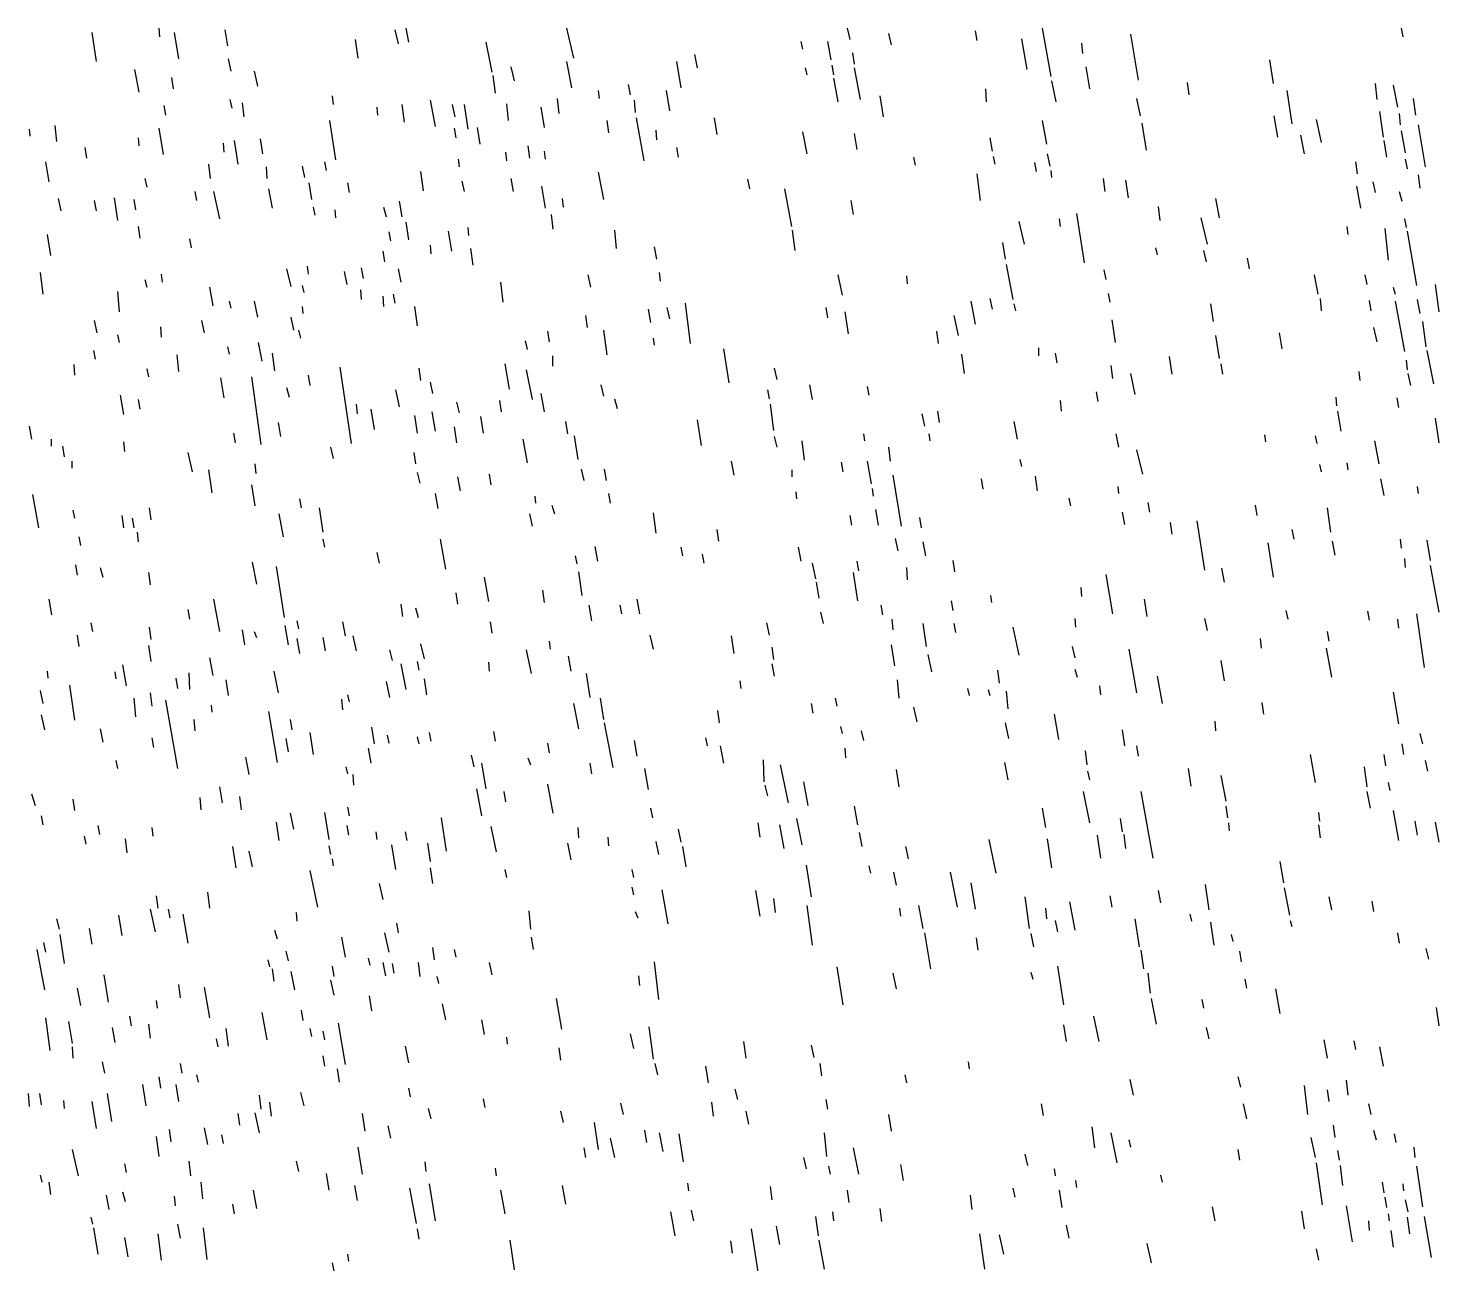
# Model space of a CAD drawing. Extents: x 0 to 599, y 0 to 600.
# Drawn here: x 298 to 598.5, y 336.8 to 600.2 of the extents above; entities that cross this region are included whole.
import ezdxf

# ---------------------------------------------------------------- set-up
doc = ezdxf.new("R2010")
doc.units = 0
doc.header["$MEASUREMENT"] = 0
doc.layers.add('LIMESTONE_FSET5', color=74, linetype='CONTINUOUS')

msp = doc.modelspace()

# ---------------------------------------------------------------- linework, layer by layer
at = {"layer": 'LIMESTONE_FSET5'}
for p, q in [((311.52, 599.25), (312.44, 593.07)), ((325.79, 600.19), (325.98, 598.32)), ((329.09, 599.25), (330, 593.64)), ((339.88, 599.81), (340.43, 596.44)), ((376.1, 599.81), (376.83, 596.82)), ((378.48, 600.19), (379.02, 597.19)), ((412.68, 600.19), (414.15, 593.82)), ((472.5, 600.19), (473.05, 597.75)), ((481.28, 599.06), (481.83, 596.63)), ((499.76, 599.63), (500.12, 597.57)), ((514.02, 600.19), (515.85, 589.89)), ((532.87, 598.88), (534.51, 589.14)), ((590.49, 600.19), (590.85, 598.32)), ((367.68, 597.75), (368.23, 593.82)), ((395.49, 597.19), (396.77, 590.83)), ((462.62, 597.38), (462.99, 595.69)), ((468.29, 597.38), (469.02, 593.45)), ((509.63, 597.94), (510.73, 591.39)), ((522.44, 597), (522.62, 594.76)), ((340.61, 593.64), (341.16, 591.01)), ((412.68, 593.07), (413.78, 587.46)), ((436.1, 593.07), (437.01, 587.46)), ((439.94, 594.57), (440.49, 591.76)), ((469.21, 592.32), (469.57, 590.27)), ((473.6, 594.95), (473.96, 592.51)), ((562.5, 593.45), (563.23, 588.39)), ((320.67, 591.39), (321.59, 586.52)), ((328.54, 589.7), (328.9, 587.27)), ((346.1, 591.01), (346.83, 587.83)), ((396.95, 590.08), (397.5, 586.33)), ((400.79, 591.95), (401.52, 588.95)), ((463.54, 591.76), (463.9, 590.27)), ((469.57, 589.52), (470.49, 584.46)), ((473.96, 591.76), (475.24, 585.02)), ((523.35, 591.95), (524.09, 587.27)), ((419.45, 586.9), (419.63, 585.21)), ((425.85, 588.21), (426.22, 585.96)), ((433.9, 586.9), (434.63, 582.59)), ((501.95, 587.27), (502.13, 584.46)), ((516.04, 588.95), (516.95, 584.46)), ((544.94, 588.58), (545.3, 585.96)), ((566.16, 586.9), (567.26, 579.78)), ((585, 588.39), (585.37, 585.02)), ((588.84, 588.02), (589.76, 583.34)), ((326.89, 583.71), (327.26, 581.65)), ((340.98, 585.02), (341.34, 583.15)), ((343.54, 584.27), (343.9, 581.28)), ((362.74, 585.77), (362.93, 583.9)), ((372.26, 583.34), (372.44, 581.65)), ((377.56, 583.9), (378.11, 580.16)), ((383.6, 584.84), (384.7, 579.22)), ((388.35, 583.9), (388.9, 581.28)), ((390.91, 583.9), (391.65, 578.66)), ((399.88, 584.09), (400.24, 580.53)), ((407.2, 583.34), (407.93, 579.03)), ((410.67, 585.21), (411.04, 582.03)), ((427.13, 584.84), (427.32, 582.22)), ((479.45, 585.77), (480.18, 581.28)), ((534.15, 585.21), (534.88, 581.47)), ((593.05, 585.21), (593.6, 581.65)), ((362.2, 580.53), (363.48, 572.11)), ((421.28, 580.53), (421.65, 577.91)), ((427.5, 581.09), (429.15, 571.92)), ((444.15, 581.09), (444.7, 577.54)), ((514.02, 580.53), (514.94, 575.48)), ((563.41, 581.47), (564.15, 576.97)), ((572.38, 580.72), (573.48, 575.85)), ((585.91, 582.4), (586.65, 576.97)), ((590.12, 582.03), (590.3, 579.59)), ((298.17, 578.66), (298.35, 577.16)), ((303.66, 579.41), (304.02, 576.04)), ((325.79, 578.85), (326.71, 573.23)), ((388.72, 578.85), (389.09, 576.79)), ((393.66, 579.03), (394.21, 575.48)), ((431.71, 578.47), (431.89, 576.41)), ((462.99, 578.1), (463.9, 573.42)), ((473.96, 577.72), (474.51, 574.35)), ((535.24, 579.97), (536.16, 574.17)), ((569.09, 577.35), (569.82, 573.42)), ((590.49, 578.28), (591.4, 573.6)), ((594.15, 579.59), (595.61, 570.61)), ((310.06, 574.73), (310.43, 572.48)), ((321.4, 576.79), (321.59, 575.1)), ((339.51, 575.66), (339.7, 573.79)), ((341.89, 576.22), (342.62, 571.17)), ((347.38, 576.6), (347.93, 573.42)), ((404.45, 575.1), (404.82, 572.48)), ((436.1, 574.73), (436.46, 572.67)), ((502.87, 576.79), (503.41, 573.98)), ((586.83, 576.22), (587.38, 572.67)), ((301.65, 571.73), (302.38, 567.43)), ((336.4, 571.17), (336.77, 568.17)), ((361.1, 571.73), (361.46, 569.86)), ((389.63, 572.29), (389.82, 570.61)), ((399.7, 573.79), (399.88, 571.92)), ((407.93, 573.98), (408.11, 572.29)), ((486.59, 572.67), (486.95, 570.98)), ((503.6, 572.86), (503.96, 571.17)), ((512.38, 571.54), (512.74, 569.67)), ((515.12, 573.42), (515.67, 570.8)), ((580.79, 571.73), (581.16, 569.11)), ((591.4, 572.29), (591.77, 570.23)), ((322.87, 568.17), (323.23, 566.3)), ((348.66, 570.61), (348.84, 568.17)), ((356.34, 570.8), (356.89, 568.36)), ((381.59, 569.67), (382.13, 565.55)), ((400.79, 568.17), (401.34, 565.37)), ((419.45, 569.49), (420.55, 563.68)), ((500.12, 569.11), (500.85, 563.49)), ((515.85, 569.86), (516.04, 568.36)), ((527.01, 568.17), (527.38, 565.37)), ((594.15, 568.92), (594.51, 566.12)), ((333.48, 565.37), (333.84, 563.49)), ((337.5, 565.37), (338.78, 559.56)), ((349.21, 565.93), (349.94, 561.81)), ((357.8, 567.24), (358.35, 563.68)), ((366.04, 567.24), (366.4, 565.18)), ((390.37, 567.61), (390.91, 565.37)), ((407.38, 566.49), (408.11, 561.81)), ((451.28, 567.99), (451.65, 565.93)), ((459.15, 565.93), (460.61, 557.88)), ((531.77, 567.8), (532.32, 564.06)), ((580.98, 566.49), (581.89, 561.81)), ((584.45, 567.43), (585, 565.18)), ((590.12, 565.37), (590.67, 563.31)), ((304.39, 563.87), (304.94, 561.25)), ((312.07, 563.49), (312.44, 561.25)), ((316.28, 564.06), (317.01, 559.19)), ((320.49, 563.68), (320.85, 561.44)), ((377.01, 563.31), (377.56, 559.94)), ((411.77, 563.87), (411.95, 562)), ((473.23, 563.49), (473.78, 560.5)), ((538.72, 562.18), (539.09, 559.19)), ((550.98, 563.87), (551.71, 559.75)), ((358.72, 562), (359.09, 560.31)), ((363.29, 561.44), (363.48, 559.75)), ((373.72, 562), (374.27, 559.94)), ((409.39, 560.5), (409.76, 557.32)), ((517.68, 559.56), (517.87, 557.88)), ((521.34, 560.69), (522.99, 550.2)), ((547.87, 559.75), (549.15, 554.13)), ((591.22, 559.56), (591.59, 557.69)), ((302.01, 556.19), (302.74, 551.7)), ((321.4, 557.88), (321.77, 555.44)), ((374.82, 556.76), (375.18, 554.88)), ((378.48, 558.81), (379.02, 555.07)), ((387.44, 556.94), (388.17, 552.64)), ((391.65, 557.69), (391.83, 556.01)), ((422.93, 557.13), (423.29, 553.2)), ((460.79, 557.13), (461.34, 552.82)), ((509.09, 559), (510.18, 554.13)), ((578.96, 557.88), (579.15, 556.19)), ((587.01, 557.5), (587.74, 550.76)), ((591.77, 556.94), (593.78, 545.34)), ((332.38, 555.26), (332.74, 553.39)), ((383.6, 553.95), (383.78, 552.07)), ((392.2, 553.2), (392.74, 549.64)), ((431.34, 553.57), (431.89, 550.95)), ((505.61, 554.51), (506.16, 550.95)), ((538.17, 553.39), (538.54, 551.89)), ((373.54, 552.64), (373.9, 550.39)), ((548.41, 552.82), (548.96, 550.39)), ((557.74, 551.14), (558.11, 548.89)), ((300.55, 548.14), (301.1, 543.46)), ((326.34, 547.77), (326.52, 546.08)), ((353.05, 548.89), (353.96, 545.15)), ((357.44, 549.45), (357.62, 547.77)), ((365.3, 548.33), (365.85, 545.52)), ((368.96, 549.08), (369.33, 546.83)), ((376.83, 548.89), (377.38, 546.08)), ((417.26, 547.58), (417.8, 544.96)), ((432.44, 548.14), (432.62, 546.27)), ((470.49, 547.58), (471.4, 543.28)), ((485.12, 547.39), (485.3, 545.71)), ((506.34, 549.83), (507.8, 542.34)), ((527.2, 548.71), (527.56, 546.65)), ((572.01, 547.58), (572.74, 543.46)), ((582.8, 547.58), (583.17, 545.52)), ((317.01, 544.03), (317.38, 539.72)), ((322.87, 546.65), (323.23, 544.96)), ((336.59, 544.96), (337.32, 541.03)), ((356.34, 545.34), (356.71, 543.84)), ((368.78, 544.4), (368.96, 542.34)), ((398.6, 546.08), (399.15, 541.78)), ((588.84, 544.96), (589.21, 543.46)), ((597.8, 545.52), (598.54, 539.72)), ((340.79, 541.97), (341.16, 540.47)), ((346.1, 541.97), (346.83, 538.6)), ((373.54, 543.09), (373.72, 540.84)), ((375.73, 543.46), (376.1, 541.59)), ((437.93, 541.59), (439.02, 532.98)), ((498.84, 541.97), (499.76, 537.1)), ((502.87, 542.53), (503.41, 540.28)), ((507.99, 541.4), (508.35, 539.91)), ((528.11, 543.65), (528.48, 541.78)), ((549.88, 541.4), (550.43, 537.66)), ((573.29, 542.53), (573.48, 539.91)), ((583.72, 542.15), (584.09, 539.91)), ((589.21, 541.97), (591.22, 531.29)), ((593.96, 542.34), (594.51, 539.34)), ((353.96, 538.6), (354.51, 535.79)), ((356.34, 540.84), (356.52, 539.34)), ((380.3, 540.84), (380.85, 536.72)), ((416.71, 538.97), (417.07, 536.35)), ((430.06, 540.28), (430.61, 537.47)), ((434.09, 540.66), (434.63, 538.22)), ((467.93, 540.66), (468.29, 538.41)), ((471.95, 539.72), (472.68, 535.04)), ((495.18, 538.97), (496.1, 534.66)), ((528.84, 538.03), (529.57, 533.17)), ((312.07, 537.85), (312.62, 535.23)), ((326.16, 536.54), (326.34, 534.29)), ((334.94, 537.85), (335.49, 535.23)), ((355.61, 535.79), (355.98, 534.1)), ((408.66, 535.6), (409.02, 533.35)), ((420.55, 535.79), (421.28, 530.55)), ((491.52, 535.6), (491.89, 532.98)), ((564.51, 535.23), (565.06, 531.86)), ((584.63, 536.35), (585.37, 533.35)), ((595.06, 537.66), (595.79, 532.23)), ((317.01, 534.85), (317.38, 533.17)), ((340.43, 532.23), (340.79, 530.73)), ((347.01, 533.17), (347.74, 529.24)), ((403.9, 533.54), (404.27, 531.67)), ((431.16, 534.1), (431.34, 532.61)), ((513.29, 530.36), (513.29, 532.04)), ((550.98, 534.66), (551.71, 529.8)), ((311.89, 531.48), (312.26, 529.61)), ((329.63, 530.55), (330, 526.99)), ((349.94, 530.92), (350.49, 527.18)), ((409.76, 528.11), (409.76, 530.36)), ((446.16, 531.86), (447.26, 524.56)), ((496.83, 530.73), (497.38, 526.61)), ((516.77, 530.92), (517.13, 528.86)), ((541.1, 530.17), (541.65, 526.43)), ((591.59, 529.42), (591.77, 527.36)), ((595.98, 531.48), (597.44, 524.37)), ((307.68, 528.49), (307.87, 526.24)), ((323.23, 527.55), (323.6, 525.87)), ((357.62, 526.24), (357.99, 523.99)), ((364.39, 527.93), (366.77, 511.64)), ((381.22, 527.74), (381.59, 525.12)), ((399.51, 528.67), (400.43, 523.25)), ((404.09, 527.36), (405.37, 521)), ((456.95, 527.74), (457.5, 525.3)), ((528.66, 528.3), (529.02, 525.49)), ((532.87, 526.61), (533.78, 522.12)), ((552.07, 528.67), (552.44, 526.43)), ((581.52, 526.99), (581.71, 525.12)), ((591.95, 526.61), (592.5, 523.99)), ((338.96, 525.68), (339.7, 521.37)), ((345.55, 525.87), (347.56, 511.45)), ((353.05, 523.62), (353.6, 521.56)), ((376.28, 523.06), (377.01, 519.5)), ((383.6, 524.74), (384.15, 522.31)), ((420, 524.18), (420.55, 521.75)), ((455.49, 523.06), (455.85, 521.19)), ((464.45, 524.18), (465, 521)), ((476.71, 523.81), (477.07, 521.93)), ((317.56, 521.93), (318.29, 517.82)), ((321.4, 521), (321.77, 518.94)), ((367.87, 520.06), (368.05, 518)), ((389.27, 520.44), (389.82, 518.19)), ((398.41, 520.81), (398.78, 518.38)), ((407.2, 522.31), (407.93, 518.38)), ((422.93, 521.19), (423.48, 519.13)), ((456.04, 520.06), (456.77, 514.45)), ((517.87, 520.81), (518.05, 518.56)), ((525.55, 522.68), (525.91, 520.62)), ((576.59, 521.56), (576.77, 519.69)), ((589.57, 521.37), (589.94, 519.31)), ((370.98, 518.94), (371.71, 514.63)), ((380.3, 517.63), (380.85, 513.88)), ((383.96, 518.38), (384.7, 514.26)), ((394.39, 517.44), (394.94, 513.88)), ((488.41, 518), (488.96, 515.38)), ((491.71, 518.56), (492.07, 516.13)), ((576.95, 518.56), (577.68, 514.26)), ((597.8, 517.07), (598.54, 511.83)), ((298.17, 515.38), (298.72, 512.57)), ((351.22, 516.13), (351.77, 513.14)), ((388.72, 515.2), (389.27, 511.83)), ((412.5, 516.32), (412.87, 513.7)), ((440.49, 516.69), (441.4, 511.26)), ((507.99, 516.32), (508.72, 512.57)), ((302.93, 511.08), (302.93, 512.57)), ((305.3, 511.08), (305.67, 508.83)), ((318.29, 512.01), (318.48, 509.95)), ((341.71, 513.88), (342.07, 511.83)), ((403.35, 512.57), (404.27, 507.52)), ((414.33, 513.32), (415.06, 508.27)), ((456.95, 513.14), (457.5, 510.89)), ((462.8, 512.2), (463.35, 508.08)), ((475.98, 513.7), (476.16, 512.2)), ((489.88, 513.7), (490.06, 512.2)), ((529.76, 513.7), (530.3, 510.89)), ((561.4, 513.51), (561.59, 512.01)), ((572.2, 513.32), (572.56, 511.64)), ((584.82, 512.2), (585.73, 507.33)), ((332.01, 509.77), (332.93, 505.65)), ((362.38, 510.89), (362.93, 508.46)), ((380.12, 509.77), (380.49, 507.33)), ((481.28, 510.89), (481.65, 507.89)), ((509.27, 508.27), (509.63, 506.77)), ((534.15, 510.33), (535.43, 505.09)), ((307.32, 506.4), (307.32, 507.89)), ((336.4, 506.02), (337.13, 501.15)), ((346.28, 507.33), (346.46, 505.27)), ((380.85, 505.46), (381.4, 503.21)), ((396.22, 505.09), (396.59, 502.84)), ((415.79, 506.21), (416.34, 503.78)), ((420.73, 506.21), (421.1, 503.78)), ((447.8, 507.89), (448.35, 504.9)), ((460.79, 504.52), (460.79, 506.02)), ((471.22, 507.71), (471.59, 505.65)), ((476.71, 507.89), (477.62, 503.03)), ((573.11, 507.15), (573.48, 505.65)), ((578.96, 507.52), (579.15, 506.02)), ((345.55, 502.84), (346.28, 498.35)), ((389.45, 504.52), (390, 501.53)), ((477.8, 502.09), (477.99, 500.41)), ((482.2, 504.9), (484.02, 494.04)), ((501.04, 504.15), (501.4, 501.9)), ((512.56, 504.71), (512.93, 501.53)), ((530.12, 502.46), (530.3, 500.97)), ((586.1, 504.15), (586.83, 500.59)), ((593.96, 502.46), (594.15, 500.97)), ((298.9, 500.78), (300.18, 493.67)), ((355.79, 499.84), (356.16, 497.97)), ((384.7, 500.97), (385.24, 497.78)), ((405.91, 500.41), (406.1, 498.91)), ((421.65, 500.97), (422.01, 498.91)), ((461.52, 501.34), (461.71, 499.84)), ((519.7, 500.03), (520.06, 498.35)), ((536.52, 499.1), (536.89, 497.04)), ((307.5, 497.41), (307.87, 495.73)), ((317.93, 496.29), (318.29, 493.67)), ((323.78, 497.97), (324.15, 495.35)), ((351.4, 496.66), (352.32, 491.79)), ((360, 497.97), (360.73, 492.73)), ((404.82, 496.66), (405.37, 494.04)), ((409.57, 498.53), (410.12, 496.66)), ((431.16, 496.85), (431.71, 492.54)), ((473.05, 496.29), (473.41, 494.23)), ((478.54, 497.6), (479.09, 494.23)), ((487.87, 495.91), (488.23, 493.67)), ((531.04, 497.04), (531.59, 494.42)), ((559.39, 498.53), (559.76, 496.29)), ((574.76, 497.97), (575.49, 492.73)), ((320.12, 495.73), (320.49, 493.67)), ((444.7, 493.29), (445.06, 490.86)), ((541.28, 494.79), (541.65, 492.36)), ((546.95, 495.16), (548.6, 484.68)), ((567.26, 493.29), (567.62, 491.23)), ((308.78, 491.79), (309.15, 489.92)), ((321.22, 492.73), (321.4, 490.67)), ((360.73, 491.23), (361.1, 489.55)), ((385.79, 491.23), (386.89, 484.87)), ((482.74, 491.42), (483.29, 488.8)), ((488.6, 490.67), (489.15, 487.68)), ((562.13, 490.48), (563.23, 483.18)), ((575.85, 490.86), (576.4, 487.86)), ((590.3, 491.23), (590.49, 489.36)), ((595.98, 491.05), (596.71, 486.74)), ((372.26, 488.42), (372.8, 486.18)), ((414.51, 487.68), (414.88, 485.99)), ((418.72, 489.73), (419.27, 486.55)), ((437.01, 489.55), (437.38, 487.68)), ((441.59, 488.05), (441.95, 486.18)), ((462.07, 489.55), (462.62, 486.55)), ((591.22, 487.11), (591.4, 485.24)), ((308.05, 485.8), (308.41, 483.56)), ((313.35, 485.24), (313.9, 483.18)), ((323.6, 484.12), (323.96, 481.5)), ((345.73, 486.37), (346.65, 481.68)), ((350.85, 485.43), (352.5, 474.57)), ((415.24, 484.31), (415.98, 479.25)), ((465, 486.18), (465.73, 482.81)), ((473.78, 484.12), (474.7, 478.13)), ((474.51, 486.55), (474.88, 484.49)), ((485.12, 485.24), (485.3, 482.62)), ((495, 486.74), (495.37, 484.31)), ((552.26, 485.05), (552.8, 482.06)), ((596.71, 485.62), (598.54, 475.69)), ((395.12, 483.18), (396.04, 477.94)), ((465.91, 482.06), (466.46, 478.69)), ((522.26, 480.94), (522.44, 479.06)), ((527.56, 483.74), (529.02, 475.32)), ((302.38, 478.5), (302.93, 475.13)), ((337.5, 478.5), (338.78, 471.58)), ((389.09, 479.81), (389.45, 477.38)), ((407.56, 480.37), (407.93, 477.75)), ((427.68, 478.5), (428.23, 475.32)), ((494.63, 478.13), (495, 476.07)), ((503.05, 479.25), (503.23, 477.75)), ((535.79, 478.5), (536.34, 474.76)), ((332.01, 476.26), (332.38, 474.2)), ((377.38, 477.38), (377.74, 474.76)), ((380.49, 476.63), (381.04, 474.57)), ((417.44, 477.19), (417.99, 473.82)), ((424.02, 477.19), (424.39, 475.32)), ((466.83, 475.69), (467.38, 473.26)), ((479.63, 477.19), (480, 475.13)), ((565.98, 476.07), (566.34, 474.2)), ((583.35, 475.88), (583.72, 474.01)), ((593.78, 475.32), (595.43, 463.9)), ((311.34, 473.45), (311.71, 471.58)), ((323.78, 472.51), (324.15, 469.89)), ((343.54, 471.95), (344.09, 468.77)), ((352.68, 472.89), (353.41, 468.77)), ((355.24, 473.82), (355.61, 472.14)), ((364.94, 473.64), (365.49, 470.64)), ((396.4, 473.64), (396.77, 471.2)), ((455.3, 473.45), (455.85, 470.83)), ((482.01, 474.2), (482.2, 471.95)), ((488.6, 473.26), (489.33, 468.39)), ((495.18, 473.26), (495.55, 471.39)), ((507.8, 472.51), (509.09, 466.52)), ((520.98, 474.38), (521.16, 472.51)), ((548.6, 474.38), (549.15, 471.76)), ((589.76, 474.2), (589.94, 472.32)), ((308.41, 470.83), (308.78, 468.39)), ((346.1, 471.58), (346.65, 470.27)), ((355.24, 470.08), (355.79, 466.9)), ((360.73, 470.27), (361.28, 467.46)), ((367.13, 470.64), (367.87, 467.46)), ((381.59, 468.95), (382.32, 465.77)), ((409.02, 469.52), (409.21, 467.83)), ((430.43, 470.83), (431.16, 467.83)), ((447.8, 470.64), (448.35, 466.9)), ((560.49, 470.08), (560.67, 468.02)), ((574.76, 471.58), (575.12, 469.52)), ((323.6, 468.58), (324.15, 465.21)), ((336.59, 465.96), (337.32, 462.22)), ((375, 467.64), (375.55, 465.4)), ((404.09, 467.64), (405.18, 462.59)), ((413.05, 466.33), (413.6, 463.15)), ((456.4, 468.21), (456.77, 465.59)), ((481.83, 468.77), (482.56, 464.27)), ((489.7, 466.71), (490.43, 462.96)), ((520.43, 468.39), (520.98, 465.96)), ((532.5, 467.83), (534.15, 458.47)), ((574.57, 468.02), (575.67, 461.84)), ((302.01, 463.15), (302.2, 461.65)), ((316.46, 462.96), (316.65, 461.47)), ((318.11, 464.46), (318.84, 459.97)), ((350.3, 463.15), (351.22, 458.47)), ((377.38, 464.65), (378.48, 459.22)), ((380.85, 465.21), (381.22, 463.34)), ((396.04, 465.02), (396.22, 463.15)), ((456.4, 464.65), (456.95, 462.03)), ((504.51, 463.34), (504.88, 460.53)), ((520.98, 463.53), (521.52, 461.84)), ((552.07, 465.4), (552.8, 461.09)), ((306.77, 460.16), (307.87, 452.67)), ((329.45, 461.65), (329.82, 459.41)), ((332.2, 462.78), (332.38, 459.22)), ((340.06, 461.28), (340.61, 457.91)), ((374.27, 460.9), (375, 457.54)), ((382.32, 461.47), (382.87, 458.1)), ((416.89, 462.59), (417.62, 457.54)), ((449.63, 461.09), (449.82, 459.41)), ((483.11, 461.28), (483.48, 457.35)), ((526.28, 459.97), (526.46, 458.1)), ((538.54, 462.03), (539.63, 456.22)), ((300.55, 459.03), (301.1, 456.22)), ((320.49, 457.35), (320.85, 453.42)), ((323.96, 458.47), (324.33, 455.66)), ((327.26, 456.97), (329.82, 442.37)), ((364.76, 457.16), (364.94, 454.91)), ((366.04, 458.1), (366.4, 456.6)), ((419.82, 457.35), (420.55, 452.85)), ((469.94, 457.35), (470.3, 455.66)), ((498.11, 459.41), (498.48, 457.91)), ((502.5, 459.22), (502.87, 457.91)), ((506.34, 458.85), (506.71, 455.1)), ((588.84, 458.66), (589.94, 451.92)), ((336.95, 455.85), (337.13, 454.35)), ((349.21, 454.54), (351.04, 443.68)), ((414.15, 456.22), (415.24, 450.8)), ((444.88, 454.73), (445.24, 452.11)), ((464.82, 456.22), (465.18, 454.17)), ((486.59, 455.48), (487.32, 452.29)), ((516.59, 453.98), (517.5, 448.55)), ((560.85, 456.41), (561.22, 453.98)), ((300.73, 453.79), (301.46, 450.61)), ((333.29, 452.85), (333.48, 450.42)), ((353.78, 452.85), (354.15, 450.61)), ((371.16, 451.17), (371.71, 447.61)), ((420.73, 452.11), (422.56, 442.56)), ((471.04, 451.36), (471.4, 449.86)), ((506.16, 452.11), (506.89, 448.74)), ((550.79, 452.48), (550.98, 450.42)), ((313.35, 450.8), (313.9, 447.99)), ((324.33, 448.92), (324.7, 446.86)), ((352.87, 448.74), (353.41, 445.93)), ((357.99, 450.05), (358.72, 445.37)), ((374.45, 449.49), (374.82, 447.8)), ((380.85, 449.11), (381.22, 447.61)), ((383.41, 450.05), (383.78, 448.17)), ((397.13, 450.23), (397.5, 448.17)), ((427.13, 448.36), (427.68, 444.99)), ((442.32, 448.92), (442.68, 447.24)), ((475.43, 450.42), (475.98, 448.36)), ((531.04, 450.61), (531.59, 447.24)), ((594.51, 449.86), (595.06, 447.61)), ((370.43, 446.68), (370.98, 443.49)), ((392.38, 445.18), (392.93, 442.75)), ((408.66, 447.8), (409.02, 445.74)), ((445.43, 447.24), (446.16, 443.49)), ((471.95, 446.68), (472.13, 444.62)), ((523.17, 446.12), (523.54, 443.12)), ((534.15, 447.24), (534.51, 444.99)), ((571.1, 445.37), (572.2, 439.38)), ((586.83, 445.37), (587.2, 442.93)), ((590.67, 447.61), (591.04, 445.37)), ((316.65, 444.06), (317.01, 442.37)), ((344.27, 444.81), (345, 441.06)), ((365.67, 442.75), (366.04, 441.25)), ((394.57, 443.49), (395.49, 438.07)), ((404.45, 444.62), (405, 443.12)), ((417.62, 443.49), (417.99, 441.25)), ((429.33, 442.37), (430.06, 437.88)), ((454.57, 444.24), (454.76, 439.56)), ((458.23, 443.12), (459.88, 435.07)), ((482.93, 442.18), (483.48, 438.44)), ((505.98, 443.68), (506.71, 439.94)), ((523.72, 441.81), (524.09, 439.94)), ((545.12, 442.37), (545.67, 438.63)), ((582.62, 442.75), (583.17, 438.44)), ((595.61, 444.06), (596.16, 441.81)), ((367.13, 441.06), (367.32, 438.81)), ((408.66, 439), (409.76, 432.82)), ((454.94, 438.81), (455.49, 436.57)), ((463.17, 439.56), (464.09, 434.51)), ((552.07, 440.87), (553.17, 435.44)), ((587.74, 439.38), (588.11, 437.69)), ((298.72, 436.94), (299.45, 434.51)), ((307.5, 435.82), (307.87, 433.39)), ((334.57, 436.19), (334.76, 433.57)), ((338.78, 438.44), (339.33, 435.07)), ((342.99, 436.38), (343.35, 433.57)), ((393.48, 438.07), (394.57, 432.26)), ((399.33, 437.5), (399.7, 435.26)), ((522.8, 437.5), (524.09, 430.76)), ((535.06, 437.5), (537.62, 423.28)), ((583.17, 437.5), (583.9, 433.95)), ((353.78, 432.82), (354.51, 429.45)), ((361.1, 433.01), (362.01, 427.21)), ((366.04, 434.13), (366.4, 432.26)), ((430.61, 433.95), (430.98, 431.89)), ((473.96, 434.32), (474.7, 430.39)), ((514.02, 433.95), (514.76, 429.83)), ((553.17, 434.32), (553.54, 431.89)), ((572.93, 433.01), (573.11, 431.14)), ((588.84, 433.39), (589.94, 427.02)), ((300.73, 432.26), (301.1, 430.39)), ((312.8, 430.2), (313.17, 428.33)), ((324.33, 429.83), (324.51, 427.96)), ((350.85, 430.95), (351.4, 427.02)), ((365.85, 430.2), (366.22, 428.14)), ((385.98, 431.89), (387.07, 424.77)), ((396.59, 430.02), (397.68, 424.59)), ((415.06, 429.83), (415.24, 427.58)), ((453.48, 430.76), (453.84, 427.77)), ((458.05, 430.39), (458.96, 425.34)), ((461.71, 431.7), (462.8, 426.08)), ((530.67, 431.7), (531.04, 428.89)), ((553.72, 430.76), (553.9, 429.08)), ((572.93, 430.39), (573.29, 427.58)), ((593.41, 431.14), (593.96, 428.14)), ((597.8, 430.95), (598.54, 426.65)), ((309.88, 427.96), (310.24, 426.27)), ((318.66, 427.39), (319.02, 424.4)), ((372.07, 428.89), (372.26, 427.21)), ((378.29, 428.89), (378.66, 427.02)), ((421.46, 427.77), (421.65, 425.9)), ((431.71, 426.83), (432.26, 424.03)), ((436.46, 429.45), (437.01, 426.65)), ((475.06, 428.71), (475.61, 425.71)), ((502.68, 427.21), (504.15, 420.09)), ((515.12, 427.39), (516.04, 421.22)), ((525.73, 428.14), (526.46, 423.28)), ((531.4, 428.33), (531.77, 425.34)), ((341.52, 425.71), (342.26, 421.22)), ((345, 424.77), (345.73, 421.4)), ((362.01, 425.9), (362.38, 424.03)), ((375.37, 426.08), (376.28, 420.84)), ((383.05, 426.46), (383.6, 422.53)), ((412.87, 426.46), (413.6, 422.9)), ((437.38, 425.71), (438.11, 421.4)), ((484.94, 425.71), (485.49, 423.09)), ((362.74, 423.09), (362.93, 421.59)), ((383.6, 421.22), (384.15, 417.85)), ((399.51, 420.84), (399.88, 419.16)), ((426.59, 420.84), (426.95, 419.16)), ((463.72, 421.78), (464.82, 415.04)), ((477.07, 421.59), (477.44, 420.09)), ((564.7, 422.53), (565.43, 418.03)), ((357.99, 420.66), (359.63, 412.79)), ((372.8, 417.85), (373.54, 414.48)), ((482.38, 420.28), (482.93, 417.47)), ((494.45, 420.28), (495.91, 412.79)), ((498.84, 418.03), (499.76, 412.42)), ((325.24, 415.23), (325.61, 412.61)), ((336.22, 415.98), (336.59, 412.61)), ((426.59, 417.1), (426.95, 415.41)), ((432.99, 416.54), (434.27, 409.24)), ((452.93, 416.35), (453.84, 410.92)), ((510.37, 415.04), (511.28, 408.3)), ((528.48, 415.23), (528.84, 412.79)), ((538.72, 416.35), (539.27, 413.73)), ((548.78, 417.66), (549.51, 412.23)), ((565.61, 416.91), (566.71, 411.11)), ((575.12, 415.04), (575.67, 412.23)), ((323.96, 412.42), (325.06, 407.55)), ((327.8, 412.42), (328.17, 410.55)), ((404.63, 412.04), (405, 408.11)), ((427.32, 411.86), (427.87, 410.55)), ((456.77, 414.66), (457.13, 411.67)), ((463.9, 413.17), (465, 404.74)), ((483.66, 412.61), (483.84, 410.92)), ((487.68, 413.17), (488.6, 408.3)), ((514.76, 412.61), (514.94, 410.36)), ((519.88, 413.92), (520.98, 407.93)), ((584.27, 414.1), (584.63, 411.86)), ((304.02, 410.36), (304.57, 408.11)), ((317.2, 411.11), (317.93, 406.8)), ((330.91, 411.29), (332.01, 405.12)), ((355.06, 411.67), (355.24, 409.8)), ((376.46, 409.42), (376.83, 407.36)), ((516.77, 409.98), (517.32, 407.55)), ((533.78, 410.36), (534.7, 404.37)), ((545.49, 411.29), (545.85, 409.8)), ((549.88, 409.61), (550.61, 404.74)), ((566.89, 409.98), (567.26, 408.67)), ((304.76, 406.99), (305.67, 400.81)), ((310.98, 408.3), (311.52, 404.93)), ((350.49, 407.93), (351.04, 406.05)), ((364.76, 406.43), (365.49, 402.12)), ((373.9, 407.36), (374.82, 403.24)), ((405.18, 406.43), (405.55, 403.81)), ((488.96, 407.36), (490.24, 399.69)), ((499.94, 406.24), (500.3, 403.62)), ((511.65, 407.18), (512.2, 404.37)), ((554.27, 406.99), (554.63, 405.49)), ((589.76, 407.36), (590.12, 405.12)), ((299.82, 403.81), (301.46, 395.2)), ((301.28, 405.3), (301.65, 403.24)), ((352.87, 403.43), (353.41, 401.37)), ((384.15, 404.18), (384.51, 401.56)), ((388.72, 403.81), (389.09, 402.12)), ((535.06, 403.62), (535.61, 399.69)), ((556.1, 403.43), (556.46, 401.19)), ((595.79, 403.99), (596.34, 401.75)), ((349.02, 401.56), (349.39, 400.06)), ((362.74, 400.25), (363.11, 398)), ((370.43, 401.93), (370.79, 400.44)), ((373.54, 401), (374.09, 398.19)), ((375.55, 400.81), (375.91, 398.75)), ((381.04, 401), (381.4, 398)), ((396.22, 401), (396.77, 398.38)), ((431.34, 401.19), (432.26, 393.14)), ((470.3, 400.06), (471.59, 392.01)), ((517.32, 400.25), (518.6, 392.01)), ((314.09, 398.38), (315, 392.57)), ((349.94, 399.69), (350.3, 397.07)), ((353.96, 399.13), (354.7, 395.2)), ((362.38, 397.25), (363.11, 394.07)), ((385.06, 398), (385.43, 396.51)), ((428.05, 398.19), (428.23, 396.13)), ((482.2, 398.75), (482.93, 395.38)), ((511.65, 398.94), (512.01, 397.44)), ((536.52, 398.75), (537.07, 394.45)), ((557.2, 397.44), (557.56, 395.57)), ((308.41, 395.57), (309.15, 391.83)), ((330, 396.32), (330.37, 393.51)), ((335.49, 395.76), (336.59, 389.2)), ((370.61, 393.88), (371.16, 390.7)), ((563.78, 395.38), (564.7, 390.14)), ((325.24, 392.95), (325.43, 391.26)), ((356.16, 390.89), (356.52, 388.64)), ((386.16, 392.2), (386.89, 388.83)), ((410.49, 393.32), (411.59, 386.77)), ((537.26, 393.32), (538.35, 387.89)), ((548.05, 393.14), (548.41, 391.26)), ((597.99, 391.45), (598.54, 387.52)), ((301.65, 389.2), (302.56, 382.28)), ((306.59, 388.46), (307.32, 383.78)), ((319.57, 389.58), (319.94, 387.52)), ((323.6, 387.89), (323.96, 384.9)), ((347.74, 390.33), (348.84, 384.52)), ((364.02, 388.08), (365.49, 379.28)), ((394.57, 388.83), (395.12, 385.65)), ((525, 389.58), (526.1, 384.15)), ((315.91, 387.15), (316.46, 383.96)), ((338.05, 384.71), (338.41, 383.03)), ((340.06, 386.96), (340.61, 383.21)), ((357.99, 386.96), (358.35, 385.27)), ((360.73, 386.4), (361.1, 384.52)), ((399.88, 385.09), (400.06, 383.59)), ((426.22, 385.83), (426.95, 382.65)), ((430.24, 387.33), (431.16, 380.41)), ((518.6, 387.71), (519.15, 384.15)), ((548.96, 387.15), (549.51, 384.71)), ((307.32, 383.03), (307.5, 380.59)), ((378.29, 383.21), (379.02, 379.66)), ((411.04, 382.84), (411.4, 380.22)), ((450.37, 384.15), (450.91, 380.59)), ((464.82, 383.4), (465.37, 380.78)), ((574.02, 384.52), (574.76, 380.59)), ((580.43, 384.34), (580.79, 382.46)), ((585.91, 383.03), (586.65, 378.91)), ((313.72, 379.84), (314.27, 377.41)), ((330.37, 379.47), (330.73, 377.41)), ((360.73, 381.15), (361.1, 378.91)), ((431.52, 379.47), (432.07, 377.04)), ((442.32, 378.91), (442.87, 375.35)), ((466.65, 379.47), (467.01, 376.85)), ((498.29, 379.84), (498.48, 378.35)), ((325.79, 376.66), (326.16, 374.23)), ((333.84, 377.04), (334.21, 375.54)), ((363.84, 378.35), (364.21, 375.54)), ((484.76, 377.04), (485.12, 375.35)), ((532.68, 376.1), (533.41, 372.73)), ((555.73, 376.66), (556.28, 374.42)), ((578.78, 375.91), (579.15, 372.73)), ((297.99, 373.1), (298.17, 370.3)), ((300.37, 373.1), (300.73, 370.67)), ((314.82, 373.1), (315.73, 367.11)), ((322.32, 374.98), (323.05, 370.48)), ((329.45, 374.98), (330, 371.42)), ((347.2, 372.73), (347.56, 369.73)), ((355.98, 373.29), (356.71, 370.48)), ((379.02, 374.23), (379.39, 372.36)), ((448.54, 374.04), (449.09, 371.79)), ((569.82, 374.79), (570.55, 368.61)), ((574.76, 373.85), (575.12, 371.42)), ((305.49, 371.61), (305.67, 369.92)), ((311.52, 371.42), (312.44, 365.62)), ((349.39, 371.23), (349.76, 368.24)), ((383.23, 369.92), (383.78, 367.68)), ((394.94, 371.98), (395.3, 370.11)), ((424.21, 371.05), (424.76, 368.61)), ((443.6, 371.23), (443.96, 368.24)), ((467.93, 371.79), (468.29, 369.73)), ((513.84, 370.86), (514.21, 368.42)), ((556.83, 370.86), (557.56, 367.68)), ((583.54, 370.86), (584.09, 368.61)), ((342.62, 368.8), (342.99, 366.37)), ((346.28, 368.99), (347.2, 364.68)), ((369.15, 368.8), (369.7, 365.05)), ((411.4, 369.36), (411.95, 366.93)), ((418.54, 366.93), (419.45, 361.12)), ((450.91, 369.36), (451.46, 366.55)), ((481.28, 368.61), (481.83, 365.05)), ((325.24, 363.93), (325.79, 359.63)), ((327.99, 365.43), (328.35, 362.81)), ((335.49, 365.8), (336.22, 362.25)), ((339.15, 364.31), (339.51, 362.43)), ((374.63, 366.18), (375.18, 363.56)), ((429.33, 365.24), (429.7, 362.62)), ((432.44, 364.68), (433.17, 360.75)), ((436.65, 364.49), (437.56, 358.5)), ((467.56, 364.68), (468.11, 359.63)), ((524.63, 365.99), (525.18, 361.5)), ((528.66, 364.68), (529.94, 358.32)), ((571.28, 363.74), (572.2, 359.44)), ((576.04, 366.37), (576.4, 363.74)), ((584.63, 365.24), (585.18, 363.18)), ((589.02, 364.49), (589.39, 362.62)), ((307.32, 361.12), (308.6, 355.51)), ((368.23, 361.68), (369.15, 355.88)), ((416.34, 361.5), (416.71, 359.44)), ((422.01, 363.56), (422.93, 359.44)), ((473.78, 361.5), (474.88, 355.88)), ((532.5, 363.18), (532.87, 361.68)), ((555.73, 361.12), (556.1, 358.88)), ((576.95, 360.94), (577.32, 358.88)), ((593.23, 361.68), (593.41, 359.44)), ((318.48, 358.13), (318.84, 356.26)), ((332.2, 358.69), (332.56, 355.51)), ((355.06, 358.69), (355.61, 356.44)), ((382.5, 358.5), (382.68, 356.44)), ((463.17, 359.44), (463.72, 357)), ((483.84, 357.94), (484.39, 354.57)), ((510.37, 360.19), (510.91, 357.75)), ((572.38, 358.32), (573.66, 349.33)), ((577.5, 357.75), (578.05, 353.45)), ((300.55, 355.69), (300.91, 354.2)), ((361.46, 356.07), (362.01, 352.51)), ((397.5, 357.19), (397.68, 355.51)), ((468.48, 357.57), (468.84, 355.88)), ((516.59, 357), (516.77, 355.51)), ((539.27, 355.69), (539.63, 354.2)), ((593.78, 357.57), (595.06, 348.95)), ((302.38, 354.2), (302.74, 351.58)), ((318.11, 352.14), (318.66, 350.08)), ((334.76, 354.2), (335.12, 350.64)), ((345.91, 352.51), (346.65, 348.58)), ((367.5, 353.45), (368.05, 350.27)), ((379.21, 352.89), (380.67, 345.4)), ((383.41, 353.82), (384.7, 345.96)), ((398.6, 352.51), (399.51, 347.46)), ((411.77, 353.45), (412.5, 349.52)), ((438.48, 354.01), (438.66, 352.32)), ((456.04, 353.26), (456.4, 350.45)), ((472.5, 352.51), (472.87, 349.89)), ((507.8, 352.89), (508.17, 351.01)), ((517.68, 352.51), (518.23, 348.77)), ((521.16, 354.57), (521.34, 353.07)), ((586.46, 354.2), (586.83, 351.95)), ((590.85, 353.82), (591.04, 352.32)), ((314.63, 351.39), (315.18, 348.39)), ((329.09, 351.2), (329.27, 349.14)), ((341.52, 349.52), (341.89, 347.46)), ((498.66, 351.39), (499.02, 348.39)), ((550.24, 348.95), (550.79, 345.96)), ((578.78, 349.14), (580.06, 341.47)), ((587.01, 351.01), (587.38, 348.77)), ((591.4, 350.45), (591.95, 347.83)), ((311.34, 346.71), (311.71, 345.21)), ((434.82, 347.83), (435.73, 342.78)), ((439.21, 348.21), (439.76, 345.96)), ((465.73, 346.9), (466.28, 342.78)), ((469.39, 347.83), (469.57, 345.96)), ((479.45, 348.58), (479.82, 345.77)), ((569.27, 348.02), (569.82, 344.27)), ((583.54, 345.96), (583.72, 343.9)), ((587.74, 347.46), (587.93, 345.96)), ((591.77, 346.71), (592.32, 343.15)), ((595.43, 346.9), (596.89, 338.1)), ((311.89, 344.46), (312.8, 338.85)), ((325.61, 343.15), (326.34, 337.54)), ((329.82, 345.21), (330.37, 342.22)), ((335.3, 344.46), (336.04, 337.72)), ((380.85, 344.27), (381.22, 342.03)), ((452.01, 344.27), (453.84, 332.29)), ((457.32, 344.84), (458.05, 340.9)), ((500.67, 343.15), (501.77, 335.66)), ((504.88, 342.96), (505.79, 338.85)), ((519.15, 345.02), (519.7, 342.22)), ((588.29, 343.9), (588.84, 340.34)), ((318.48, 342.4), (319.21, 338.28)), ((400.61, 341.84), (401.52, 335.48)), ((447.62, 341.65), (447.99, 339.03)), ((466.46, 341.84), (467.56, 335.66)), ((536.34, 341.09), (537.26, 336.97)), ((572.38, 339.97), (572.93, 337.54)), ((362.74, 336.97), (363.66, 332.29)), ((366.04, 338.85), (366.22, 337.35))]:
    msp.add_line(p, q, dxfattribs=at)

doc.saveas('drawing.dxf')
